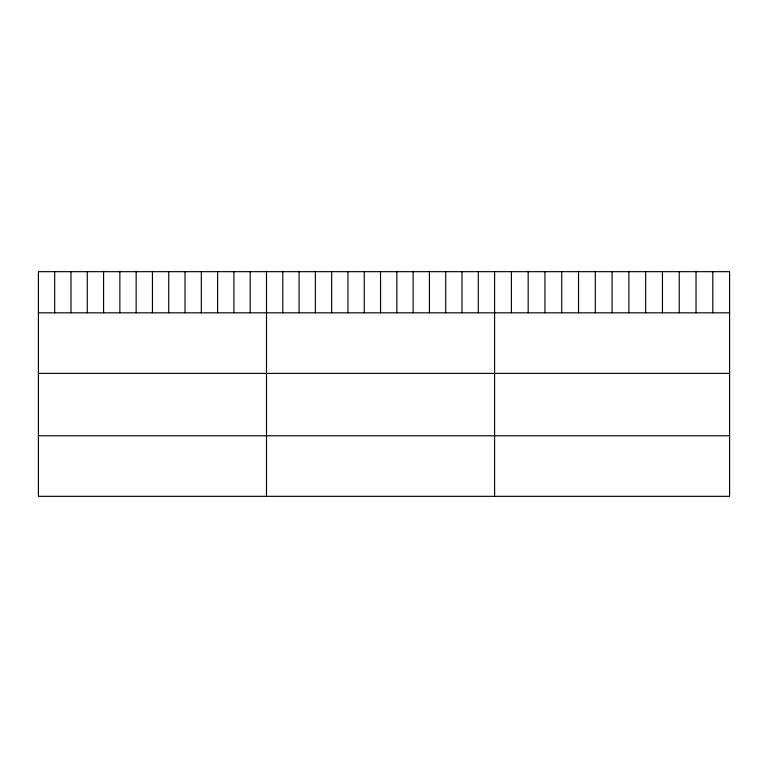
<?xml version="1.0" encoding="UTF-8"?>
<svg xmlns="http://www.w3.org/2000/svg" width="768" height="768" viewBox="0 0 768 768"><rect width="100%" height="100%" fill="white"/><g stroke="black" fill="none" stroke-linecap="round" stroke-linejoin="round"><path stroke-width="1.15" d="M38.4 312.826L729.6 312.826M38.4 373.382L729.6 373.382M38.4 435.773L729.6 435.773M712.81 271.67L712.81 312.826M696.029 271.67L696.029 312.826M679.238 271.67L679.238 312.826M662.458 271.67L662.458 312.826M645.667 271.67L645.667 312.826M628.886 271.67L628.886 312.826M612.096 271.67L612.096 312.826M595.306 271.67L595.306 312.826M578.525 271.67L578.525 312.826M561.734 271.67L561.734 312.826M544.954 271.67L544.954 312.826M528.163 271.67L528.163 312.826M511.382 271.67L511.382 312.826M494.592 271.67L494.592 496.33M478.301 271.67L478.301 312.826M462.01 271.67L462.01 312.826M445.718 271.67L445.718 312.826M429.418 271.67L429.418 312.826M413.126 271.67L413.126 312.826M396.835 271.67L396.835 312.826M380.544 271.67L380.544 312.826M364.253 271.67L364.253 312.826M347.962 271.67L347.962 312.826M331.67 271.67L331.67 312.826M315.37 271.67L315.37 312.826M299.078 271.67L299.078 312.826M282.787 271.67L282.787 312.826M266.496 271.67L266.496 496.33M250.205 271.67L250.205 312.826M233.914 271.67L233.914 312.826M217.622 271.67L217.622 312.826M201.322 271.67L201.322 312.826M185.03 271.67L185.03 312.826M168.739 271.67L168.739 312.826M152.448 271.67L152.448 312.826M136.157 271.67L136.157 312.826M119.866 271.67L119.866 312.826M103.574 271.67L103.574 312.826M87.274 271.67L87.274 312.826M70.982 271.67L70.982 312.826M54.691 271.67L54.691 312.826M729.6 271.67L38.4 271.67L38.4 496.33L729.6 496.33L729.6 271.67"/></g></svg>
